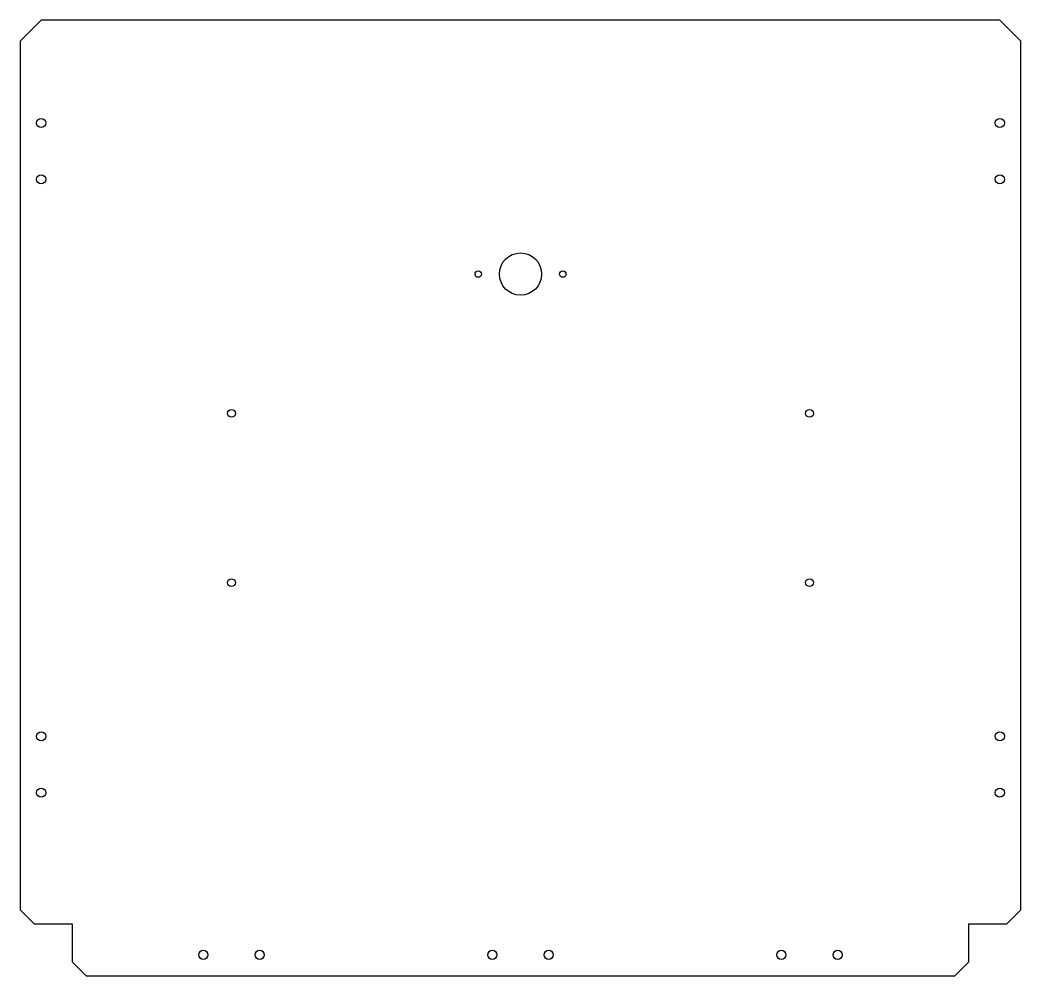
# Model space of a CAD drawing. Header units: millimetres. Extents: x 0 to 710, y -785 to -107.
import ezdxf

# ---------------------------------------------------------------- set-up
doc = ezdxf.new("R2010")
doc.units = ezdxf.units.MM

msp = doc.modelspace()

# ---------------------------------------------------------------- linework, layer by layer
msp.add_lwpolyline([(700, -748), (710, -738), (710, -122), (695, -107), (15, -107), (0, -122), (0, -738), (10, -748), (37, -748), (37, -775), (47, -785), (663, -785), (673, -775), (673, -748)], close=True)
for centre, radius in [((15, -180), 3.25), ((695, -180), 3.25), ((15, -220), 3.25), ((695, -220), 3.25), ((355, -287.196), 15), ((325, -287.196), 2.25), ((385, -287.196), 2.25), ((150, -386), 2.75), ((560, -386), 2.75), ((150, -506), 2.75), ((560, -506), 2.75), ((15, -615), 3.25), ((695, -615), 3.25), ((15, -655), 3.25), ((695, -655), 3.25), ((130, -770), 3.25), ((170, -770), 3.25), ((335, -770), 3.25), ((375, -770), 3.25), ((540, -770), 3.25), ((580, -770), 3.25)]:
    msp.add_circle(centre, radius)

doc.saveas('drawing.dxf')
